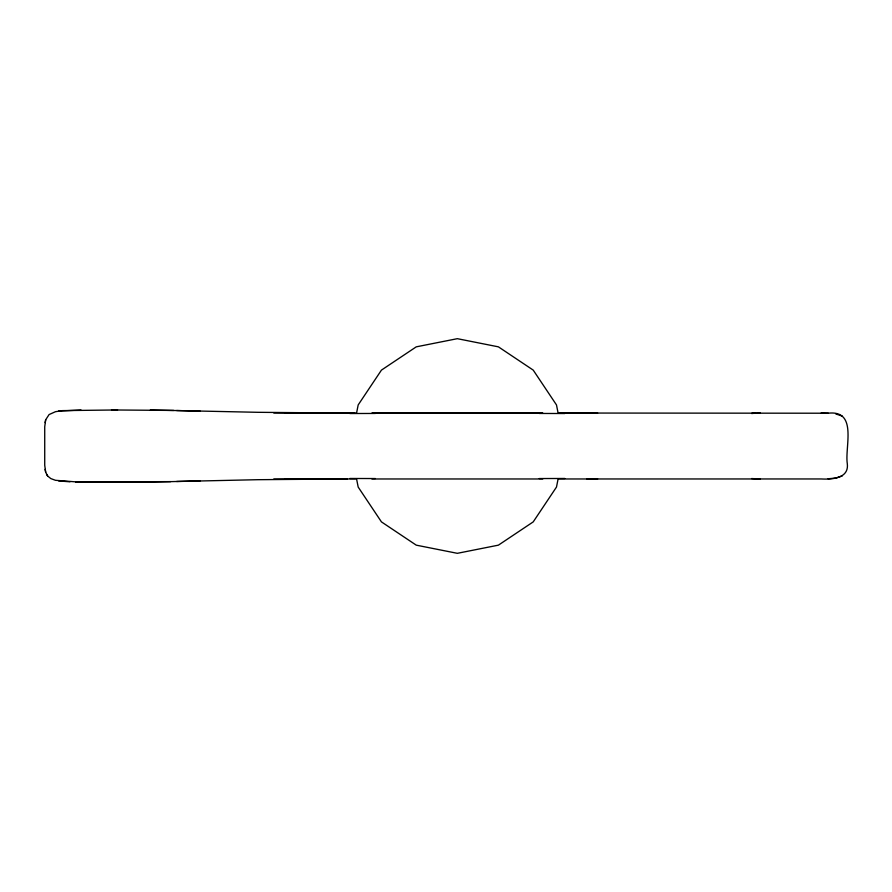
<?xml version="1.0" encoding="UTF-8"?>
<svg xmlns="http://www.w3.org/2000/svg" width="892" height="892" viewBox="0 0 892 892"><rect width="100%" height="100%" fill="white"/><g stroke="black" fill="none" stroke-linecap="round" stroke-linejoin="round"><path stroke-width="1.34" d="M117.577 409.952L62.462 410.621L55.471 411.703L49.082 414.568L45.682 419.786L44.723 426.789L44.723 465.245L45.682 472.214L47.666 476.038L50.811 478.58L55.471 480.297L77.559 482.003L154.617 481.992L257.866 479.695L347.289 478.971M356.599 412.873L358.183 404.935L381.442 370.113L416.263 346.843L457.34 338.681L498.405 346.843L533.226 370.113L556.485 404.935L558.069 412.873M558.069 479.127L556.485 487.065L533.226 521.887L498.405 545.157L457.34 553.319L416.263 545.157L381.442 521.887L358.183 487.065L356.599 479.127M45.079 422.618L45.682 419.831M559.05 478.971L821.186 478.959C831.723 479.539 849.195 478.647 847.3 463.662C844.679 446.948 857.937 409.729 828.088 413.219M842.26 475.904L835.793 478.056L828.088 478.781M349.82 413.52L375.409 413.453M564.848 478.48L539.259 478.547M539.259 413.453L564.848 413.52M375.409 478.547L349.82 478.48M58.582 411.078L81.027 409.997M755.446 413.186L751.566 413.453L760.419 413.029M189.885 481.134L200.087 480.855L176.616 481.479M170.617 481.624L75.619 481.948M111.5 409.952L173.695 410.443M150.347 409.986L257.866 412.305L339.261 413.029M301.741 479.104L284.916 479.216L327.698 479.026M586.969 479.026L597.651 478.959M336.518 412.974L354.447 412.974M372.7 412.974L541.968 412.974M560.221 412.974L597.651 413.041M273.788 413.029L355.618 413.029M371.886 413.029L542.782 413.029M559.05 413.029L828.345 413.219M842.215 416.096L835.793 413.944M760.263 478.971L751.566 478.547M273.788 478.971L355.618 478.971M371.886 478.971L542.782 478.971M327.698 412.974L284.916 412.784L300.515 412.84M69.977 481.803L58.582 480.922M176.616 410.521L200.087 411.145L194.489 410.978M754.498 478.814L760.419 478.971M821.131 413.041L827.408 413.219M46.529 474.299L47.666 476.038M45.079 469.382L45.682 472.169"/></g></svg>
